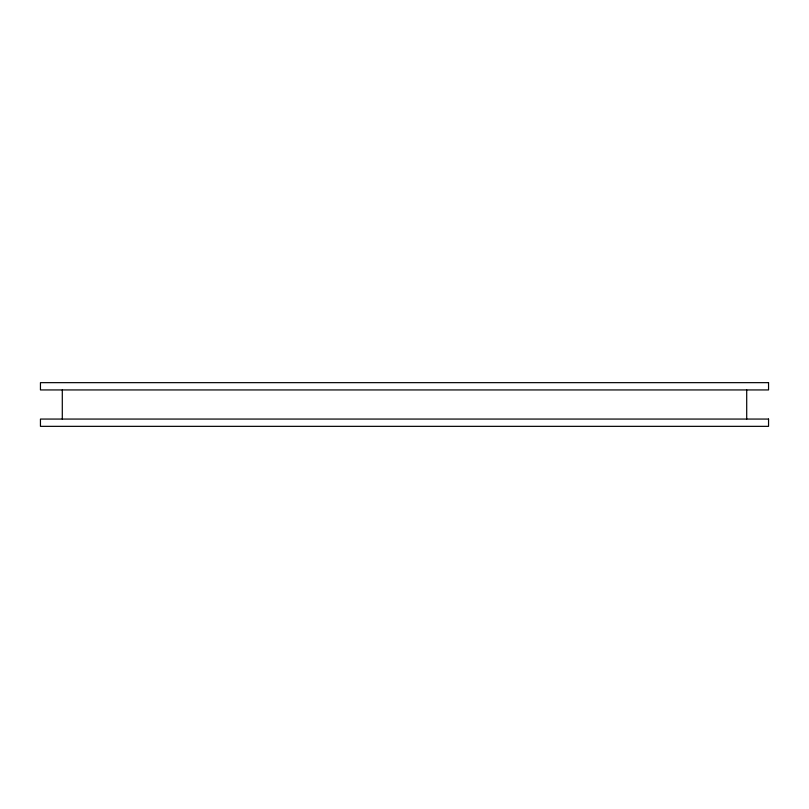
<?xml version="1.0" encoding="UTF-8"?>
<svg xmlns="http://www.w3.org/2000/svg" width="809" height="809" viewBox="0 0 809 809"><rect width="100%" height="100%" fill="white"/><g stroke="black" fill="none" stroke-linecap="round" stroke-linejoin="round"><path stroke-width="1.21" d="M746.707 389.938L746.707 419.062M62.293 389.938L62.293 419.062M768.55 382.657L40.45 382.657L40.45 389.938L768.55 389.938L768.55 382.657M768.55 419.062L40.45 419.062L40.45 426.343L768.55 426.343L768.55 419.062"/></g></svg>
